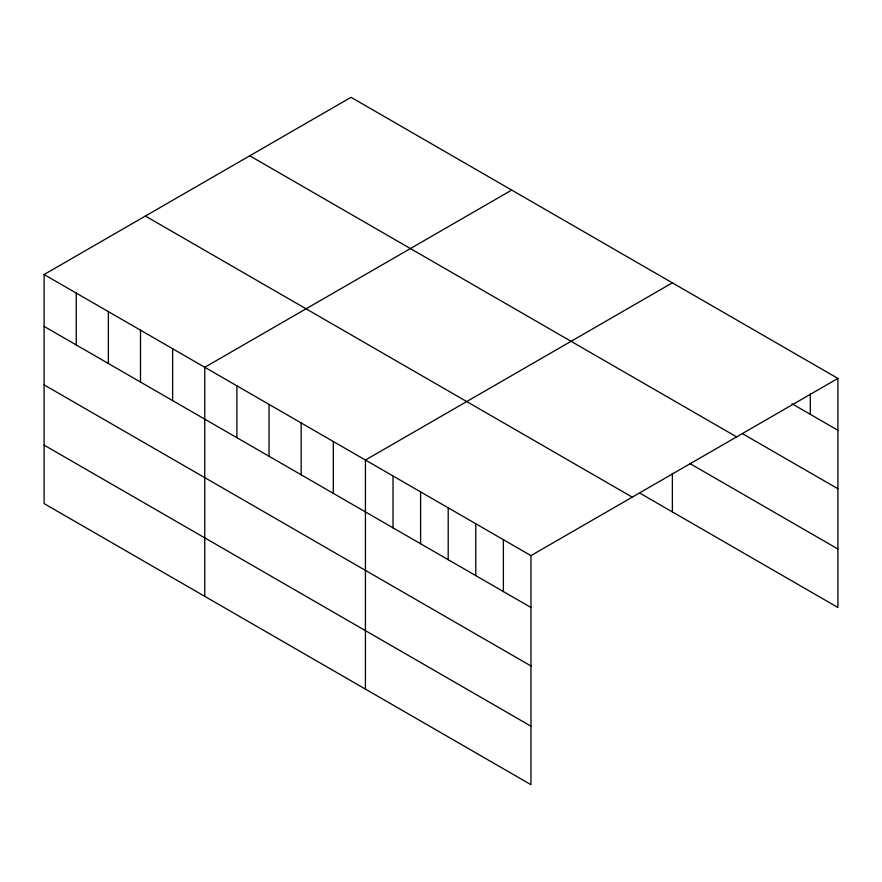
<?xml version="1.0" encoding="UTF-8"?>
<svg xmlns="http://www.w3.org/2000/svg" width="882" height="882" viewBox="0 0 882 882"><rect width="100%" height="100%" fill="white"/><g stroke="black" fill="none" stroke-linecap="round" stroke-linejoin="round"><path stroke-width="1.32" d="M44.1 274.523L530.964 555.616L530.964 784.682L44.1 503.589L44.1 274.523L351.036 97.318L837.9 378.411L837.9 607.477L640.233 493.347M511.703 190.082L204.767 367.287L204.767 596.353M672.371 282.835L365.435 460.04L365.435 689.107M530.964 555.616L837.9 378.411M791.915 403.724L837.9 430.273M742.49 433.668L837.9 488.749M249.749 155.794L736.613 436.888M689.614 463.381L837.9 549.001M145.387 216.046L632.251 497.139M44.1 326.395L530.964 607.477M44.1 384.872L530.964 665.954M44.1 445.112L530.964 726.206M810.315 393.868L810.315 414.342M672.371 473.358L672.371 511.902M503.379 539.685L503.379 591.557M475.784 523.754L475.784 575.626M448.199 507.834L448.199 559.695M420.604 491.902L420.604 543.764M393.019 475.971L393.019 527.844M333.297 441.496L333.297 493.358M301.17 422.941L301.17 474.814M269.032 404.386L269.032 456.259M236.894 385.842L236.894 437.704M172.629 348.732L172.629 400.604M140.503 330.177L140.503 382.049M108.365 311.633L108.365 363.494M76.238 293.078L76.238 344.95"/></g></svg>
